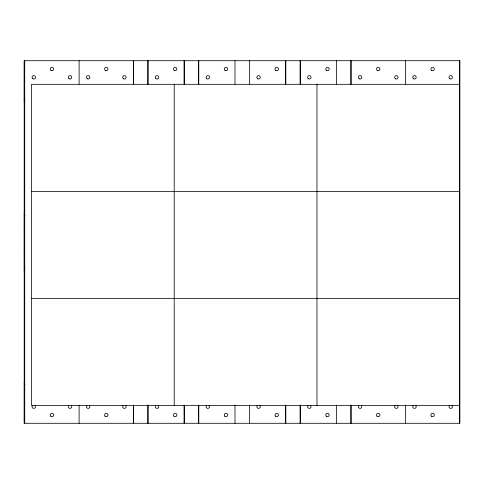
<?xml version="1.0" encoding="UTF-8"?>
<svg xmlns="http://www.w3.org/2000/svg" width="484" height="484" viewBox="0 0 484 484"><rect width="100%" height="100%" fill="white"/><g stroke="black" fill="none" stroke-linecap="round" stroke-linejoin="round"><path stroke-width="0.73" d="M24.248 102.632L24.279 60.706M24.248 271.457L24.248 212.543M24.279 215.937L25.077 215.822M24.279 423.294L24.279 384.768L25.077 384.653M459.721 84.313L31.466 84.313L31.466 405.501L459.721 405.501M24.279 85.632L24.636 85.632M31.466 191.38L459.721 191.38M24.279 229.537L24.636 229.537M24.279 254.463L24.636 254.463M31.466 298.44L459.721 298.44M24.279 398.368L24.636 398.368M24.279 99.232L25.077 99.347M24.279 268.063L25.077 268.178M24.279 384.768L24.248 381.368M459.721 60.706L459.721 423.294M405.417 60.706L405.417 84.125M405.417 405.162L405.417 423.294M351.027 60.706L351.027 84.125M351.027 405.162L351.027 423.294M350.948 60.706L350.948 84.125M350.948 405.162L350.948 423.294M336.525 60.706L336.447 84.125M336.525 405.162L336.447 423.294M316.972 84.313L316.972 405.501M300.268 60.706L300.268 84.125M300.268 405.162L300.268 423.294M300.189 60.706L300.189 84.125M300.189 405.162L300.189 423.294M285.766 60.706L285.766 84.125M285.766 405.162L285.766 423.294M285.687 60.706L285.687 84.125M285.687 405.162L285.687 423.294M249.508 60.706L249.429 84.125M249.508 405.162L249.429 423.294M235.006 60.706L235.006 84.125M235.006 405.162L235.006 423.294M198.749 60.706L198.749 84.125M198.749 405.162L198.749 423.294M198.67 60.706L198.67 84.125M198.67 405.162L198.67 423.294M184.247 60.706L184.247 84.125M184.247 405.162L184.247 423.294M184.168 60.706L184.168 84.125M184.168 405.162L184.168 423.294M174.216 84.313L174.216 405.501M147.989 60.706L147.989 84.125M147.989 405.162L147.989 423.294M147.91 60.706L147.91 84.125M147.91 405.162L147.91 423.294M133.487 60.706L133.487 84.125M133.487 405.162L133.487 423.294M133.409 60.706L133.409 84.125M133.409 405.162L133.409 423.294M79.104 60.706L79.104 84.125M79.104 405.162L79.104 423.294M24.72 60.706L24.72 423.294M24.636 60.706L24.636 423.294M310.534 405.471A1.7 1.7 0 0 1 310.534 407.879A1.7 1.7 0 0 1 308.133 407.879A1.7 1.7 0 0 1 308.133 405.471M259.775 405.471A1.7 1.7 0 0 1 259.775 407.879A1.7 1.7 0 0 1 257.373 407.879A1.7 1.7 0 0 1 257.373 405.471M209.015 405.471A1.7 1.7 0 0 1 209.015 407.879A1.7 1.7 0 0 1 206.614 407.879A1.7 1.7 0 0 1 206.614 405.471M158.256 405.471A1.7 1.7 0 0 1 158.256 407.879A1.7 1.7 0 0 1 155.854 407.879A1.7 1.7 0 0 1 155.854 405.471M34.987 405.471A1.7 1.7 0 0 1 34.987 407.879A1.7 1.7 0 0 1 32.579 407.879A1.7 1.7 0 0 1 32.579 405.471M71.239 405.471A1.7 1.7 0 0 1 71.245 407.879A1.7 1.7 0 0 1 68.837 407.879A1.7 1.7 0 0 1 68.837 405.471M89.371 405.471A1.7 1.7 0 0 1 89.371 407.879A1.7 1.7 0 0 1 86.969 407.879A1.7 1.7 0 0 1 86.969 405.471M125.628 405.471A1.7 1.7 0 0 1 125.628 407.879A1.7 1.7 0 0 1 123.22 407.879A1.7 1.7 0 0 1 123.22 405.471M361.294 405.471A1.7 1.7 0 0 1 361.294 407.879A1.7 1.7 0 0 1 358.892 407.879A1.7 1.7 0 0 1 358.892 405.471M397.552 405.471A1.7 1.7 0 0 1 397.552 407.879A1.7 1.7 0 0 1 395.15 407.879A1.7 1.7 0 0 1 395.15 405.471M415.683 405.471A1.7 1.7 0 0 1 415.683 407.879A1.7 1.7 0 0 1 413.276 407.879A1.7 1.7 0 0 1 413.276 405.471M451.935 405.471A1.7 1.7 0 0 1 451.935 407.879A1.7 1.7 0 0 1 449.533 407.879A1.7 1.7 0 0 1 449.533 405.471M459.8 60.706L24.2 60.706L24.2 423.294L459.8 423.294L459.8 60.706M326.615 416.458A1.7 1.7 0 0 0 329.162 414.982A1.7 1.7 0 0 0 326.615 413.511A1.7 1.7 0 0 0 326.615 416.458M308.133 78.529A1.7 1.7 0 0 0 310.976 77.767A1.7 1.7 0 0 0 308.895 75.685A1.7 1.7 0 0 0 308.133 78.529M326.258 70.216A1.7 1.7 0 0 0 329.102 69.454A1.7 1.7 0 0 0 327.021 67.373A1.7 1.7 0 0 0 326.258 70.216M275.499 416.186A1.7 1.7 0 0 0 278.342 415.423A1.7 1.7 0 0 0 276.261 413.342A1.7 1.7 0 0 0 275.499 416.186M257.373 78.529A1.7 1.7 0 0 0 260.217 77.767A1.7 1.7 0 0 0 258.135 75.685A1.7 1.7 0 0 0 257.373 78.529M275.856 70.489A1.7 1.7 0 0 0 278.403 69.018A1.7 1.7 0 0 0 275.856 67.542A1.7 1.7 0 0 0 275.856 70.489M224.739 416.186A1.7 1.7 0 0 0 227.583 415.423A1.7 1.7 0 0 0 225.502 413.342A1.7 1.7 0 0 0 224.739 416.186M206.614 78.529A1.7 1.7 0 0 0 209.457 77.767A1.7 1.7 0 0 0 207.376 75.685A1.7 1.7 0 0 0 206.614 78.529M225.096 70.489A1.7 1.7 0 0 0 227.643 69.018A1.7 1.7 0 0 0 225.096 67.542A1.7 1.7 0 0 0 225.096 70.489M173.98 416.186A1.7 1.7 0 0 0 176.823 415.423A1.7 1.7 0 0 0 174.742 413.342A1.7 1.7 0 0 0 173.98 416.186M155.854 78.529A1.7 1.7 0 0 0 158.698 77.767A1.7 1.7 0 0 0 156.616 75.685A1.7 1.7 0 0 0 155.854 78.529M174.337 70.489A1.7 1.7 0 0 0 176.884 69.018A1.7 1.7 0 0 0 174.337 67.542A1.7 1.7 0 0 0 174.337 70.489M50.711 416.186A1.7 1.7 0 0 0 53.555 415.423A1.7 1.7 0 0 0 51.473 413.342A1.7 1.7 0 0 0 50.711 416.186M69.188 78.795A1.7 1.7 0 0 0 71.741 77.325A1.7 1.7 0 0 0 69.188 75.855A1.7 1.7 0 0 0 69.188 78.795M32.936 78.795A1.7 1.7 0 0 0 35.483 77.325A1.7 1.7 0 0 0 32.936 75.855A1.7 1.7 0 0 0 32.936 78.795M51.062 70.489A1.7 1.7 0 0 0 53.609 69.018A1.7 1.7 0 0 0 51.062 67.542A1.7 1.7 0 0 0 51.062 70.489M105.095 416.186A1.7 1.7 0 0 0 107.938 415.423A1.7 1.7 0 0 0 105.857 413.342A1.7 1.7 0 0 0 105.095 416.186M123.577 78.795A1.7 1.7 0 0 0 126.124 77.325A1.7 1.7 0 0 0 123.577 75.855A1.7 1.7 0 0 0 123.577 78.795M87.32 78.795A1.7 1.7 0 0 0 89.867 77.325A1.7 1.7 0 0 0 87.32 75.855A1.7 1.7 0 0 0 87.32 78.795M105.445 70.489A1.7 1.7 0 0 0 107.999 69.018A1.7 1.7 0 0 0 105.445 67.542A1.7 1.7 0 0 0 105.445 70.489M377.018 416.186A1.7 1.7 0 0 0 379.861 415.423A1.7 1.7 0 0 0 377.78 413.342A1.7 1.7 0 0 0 377.018 416.186M395.501 78.795A1.7 1.7 0 0 0 398.048 77.325A1.7 1.7 0 0 0 395.501 75.855A1.7 1.7 0 0 0 395.501 78.795M359.243 78.795A1.7 1.7 0 0 0 361.796 77.325A1.7 1.7 0 0 0 359.243 75.855A1.7 1.7 0 0 0 359.243 78.795M377.375 70.489A1.7 1.7 0 0 0 379.922 69.018A1.7 1.7 0 0 0 377.375 67.542A1.7 1.7 0 0 0 377.375 70.489M431.407 416.186A1.7 1.7 0 0 0 434.251 415.423A1.7 1.7 0 0 0 432.17 413.342A1.7 1.7 0 0 0 431.407 416.186M449.884 78.795A1.7 1.7 0 0 0 452.437 77.325A1.7 1.7 0 0 0 449.884 75.855A1.7 1.7 0 0 0 449.884 78.795M413.626 78.795A1.7 1.7 0 0 0 416.179 77.325A1.7 1.7 0 0 0 413.626 75.855A1.7 1.7 0 0 0 413.626 78.795M431.758 70.489A1.7 1.7 0 0 0 434.305 69.018A1.7 1.7 0 0 0 431.758 67.542A1.7 1.7 0 0 0 431.758 70.489"/></g></svg>
